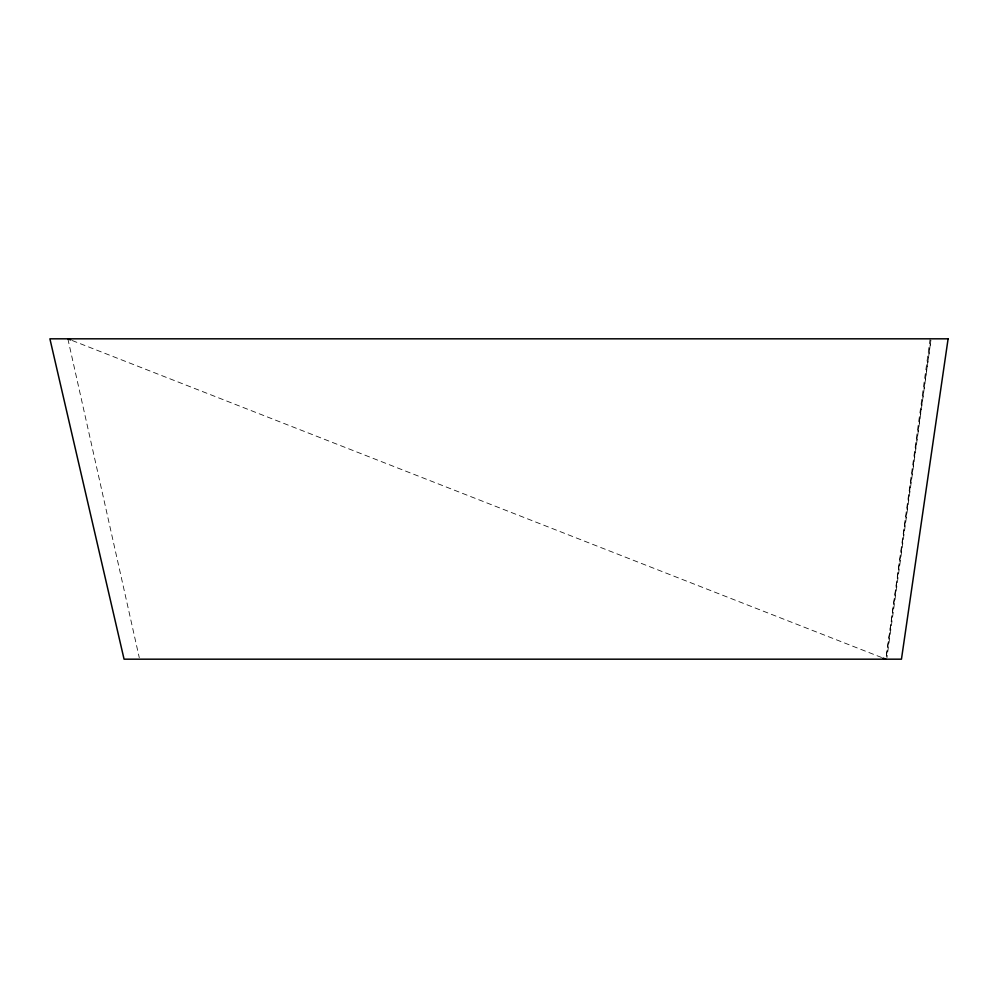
<?xml version="1.0" encoding="UTF-8"?>
<svg xmlns="http://www.w3.org/2000/svg" width="998" height="998" viewBox="0 0 998 998"><rect width="100%" height="100%" fill="white"/><g stroke="black" fill="none" stroke-linecap="round" stroke-linejoin="round"><path stroke-width="0.75" stroke-dasharray="4.99 3.74" d="M930.136 338.821L886.124 657.632L930.885 340.368L886.96 657.632M72.218 340.53L881.558 657.47M67.864 338.821L139.271 657.657"/><path stroke-width="1.5" d="M67.864 338.821L70.771 339.956M883.005 658.044L885.912 659.179M948.1 338.821L901.456 659.179L124.064 659.179L49.9 338.821L948.1 338.821"/></g></svg>
